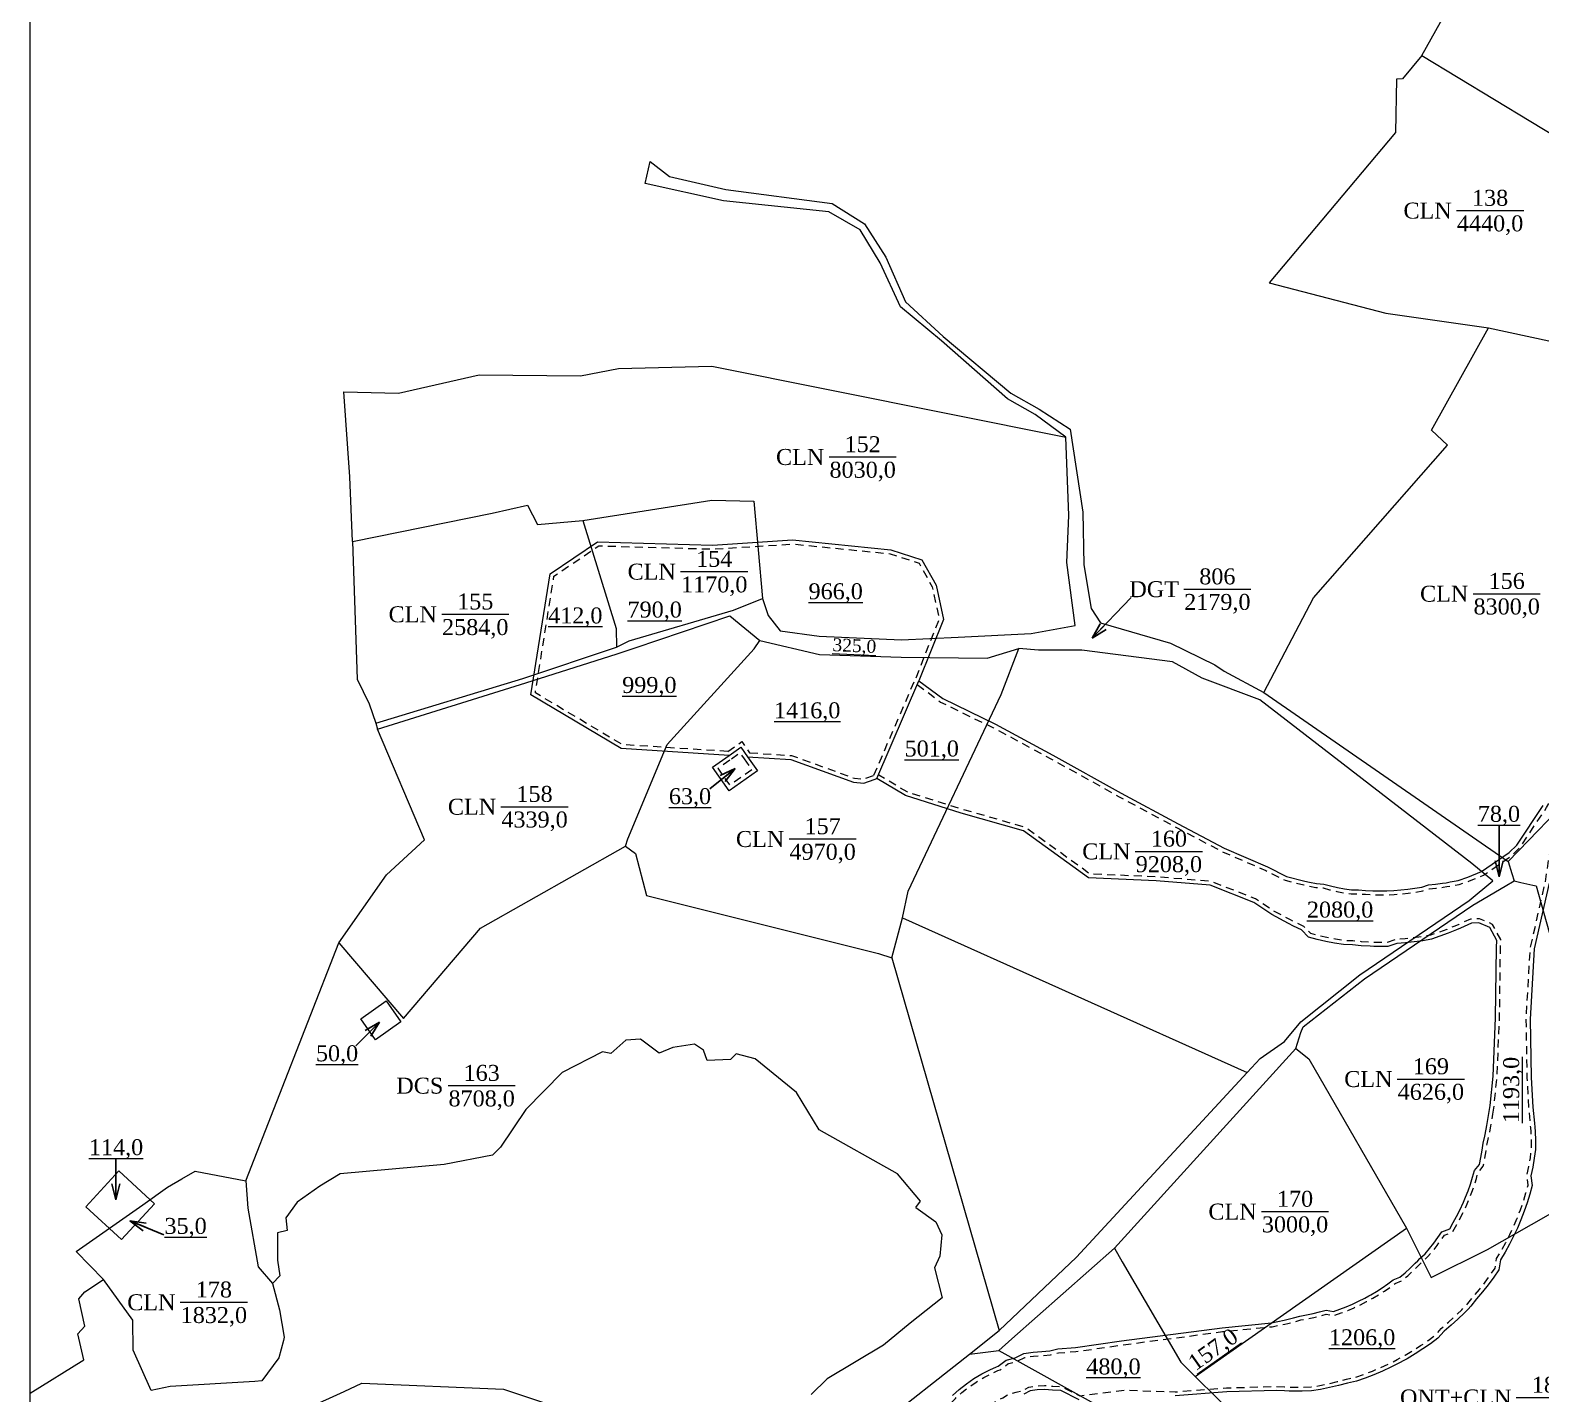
# Model space of a CAD drawing. Header units: metres. Extents: x 548056 to 548633, y 1841127 to 1841958.
# Drawn here: x 548055.8 to 548434, y 1841318.8 to 1841660.2 of the extents above; entities that cross this region are included whole.
import ezdxf
from ezdxf.enums import TextEntityAlignment as Align

# ---------------------------------------------------------------- set-up
doc = ezdxf.new("R2010")
doc.units = ezdxf.units.M
doc.header["$MEASUREMENT"] = 0
doc.linetypes.add('DGN Style 2', pattern=[3.355162, 2.013097, -1.342065])
for name, color, linetype, lineweight in [('Level 10', 7, 'Continuous', 0), ('Level 13', 7, 'Continuous', 0), ('Level 2', 7, 'Continuous', 0), ('Level 30', 7, 'Continuous', 0), ('Level 4', 7, 'Continuous', 0), ('Level 5', 7, 'Continuous', 0), ('Level 6', 7, 'Continuous', 0), ('Level 62', 7, 'Continuous', 0)]:
    doc.layers.add(name, color=color, linetype=linetype, lineweight=lineweight)
doc.styles.add('Style-STANDARD', font='STANDARD.shx')
doc.styles.add('Style-Times New Roman', font='times.ttf')
doc.dimstyles.get("Standard").update_dxf_attribs({"dimtxt": 0.18, "dimasz": 0.18, "dimexe": 0.18, "dimexo": 0.0625, "dimgap": 0.09, "dimtad": 0, "dimtih": 1, "dimtoh": 1, "dimdec": 4, "dimzin": 0, "dimdsep": 46, "dimtxsty": 'Standard', "dimcen": 0.09, "dimadec": 0, "dimazin": 0, "dimtfac": 1, "dimtdec": 4, "dimtofl": 0, "dimtmove": 0, "dimatfit": 3, "dimfxl": 1, "dimtolj": 1, "dimtzin": 0, "dimarcsym": 0})

# ---------------------------------------------------------------- blocks, each defined once
blk = doc.blocks.new('N_THUA_4')
at = {"layer": 'Level 13', "color": 1, "linetype": 'Continuous', "lineweight": 0}
blk.add_line((-2.041552, 0), (6.368448, 0), dxfattribs=at)
at = {"layer": 'Level 13', "color": 5, "linetype": 'Continuous', "lineweight": 0, "style": 'Style-Times New Roman'}
blk.add_text('138', height=2, dxfattribs=at).set_placement((2.163448, 1.6), align=Align.MIDDLE_CENTER)
at = {"layer": 'Level 2', "color": 3, "linetype": 'Continuous', "lineweight": 0, "style": 'Style-Times New Roman'}
blk.add_text('CLN', height=2, dxfattribs=at).set_placement((-2.641552, 0), align=Align.MIDDLE_RIGHT)
at = {"layer": 'Level 4', "color": 1, "linetype": 'Continuous', "lineweight": 0, "style": 'Style-Times New Roman'}
blk.add_text('4440,0', height=2, dxfattribs=at).set_placement((2.163448, -1.6), align=Align.MIDDLE_CENTER)
blk = doc.blocks.new('N_THUA_5')
at = {"layer": 'Level 13', "color": 1, "linetype": 'Continuous', "lineweight": 0}
blk.add_line((-2.042545, 0), (6.367455, 0), dxfattribs=at)
at = {"layer": 'Level 13', "color": 5, "linetype": 'Continuous', "lineweight": 0, "style": 'Style-Times New Roman'}
blk.add_text('156', height=2, dxfattribs=at).set_placement((2.162455, 1.6), align=Align.MIDDLE_CENTER)
at = {"layer": 'Level 2', "color": 3, "linetype": 'Continuous', "lineweight": 0, "style": 'Style-Times New Roman'}
blk.add_text('CLN', height=2, dxfattribs=at).set_placement((-2.642545, 0), align=Align.MIDDLE_RIGHT)
at = {"layer": 'Level 4', "color": 1, "linetype": 'Continuous', "lineweight": 0, "style": 'Style-Times New Roman'}
blk.add_text('8300,0', height=2, dxfattribs=at).set_placement((2.162455, -1.6), align=Align.MIDDLE_CENTER)
blk = doc.blocks.new('N_THUA_6')
at = {"layer": 'Level 13', "color": 1, "linetype": 'Continuous', "lineweight": 0}
blk.add_line((-1.803881, 0), (6.606119, 0), dxfattribs=at)
at = {"layer": 'Level 13', "color": 5, "linetype": 'Continuous', "lineweight": 0, "style": 'Style-Times New Roman'}
blk.add_text('806', height=2, dxfattribs=at).set_placement((2.401119, 1.6), align=Align.MIDDLE_CENTER)
at = {"layer": 'Level 2', "color": 3, "linetype": 'Continuous', "lineweight": 0, "style": 'Style-Times New Roman'}
blk.add_text('DGT', height=2, dxfattribs=at).set_placement((-2.403881, 0), align=Align.MIDDLE_RIGHT)
at = {"layer": 'Level 4', "color": 1, "linetype": 'Continuous', "lineweight": 0, "style": 'Style-Times New Roman'}
blk.add_text('2179,0', height=2, dxfattribs=at).set_placement((2.401119, -1.6), align=Align.MIDDLE_CENTER)
blk = doc.blocks.new('N_THUA_7')
at = {"layer": 'Level 13', "color": 1, "linetype": 'Continuous', "lineweight": 0}
blk.add_line((-2.047505, 0), (6.362495, 0), dxfattribs=at)
at = {"layer": 'Level 13', "color": 5, "linetype": 'Continuous', "lineweight": 0, "style": 'Style-Times New Roman'}
blk.add_text('152', height=2, dxfattribs=at).set_placement((2.157495, 1.6), align=Align.MIDDLE_CENTER)
at = {"layer": 'Level 2', "color": 3, "linetype": 'Continuous', "lineweight": 0, "style": 'Style-Times New Roman'}
blk.add_text('CLN', height=2, dxfattribs=at).set_placement((-2.647505, 0), align=Align.MIDDLE_RIGHT)
at = {"layer": 'Level 4', "color": 1, "linetype": 'Continuous', "lineweight": 0, "style": 'Style-Times New Roman'}
blk.add_text('8030,0', height=2, dxfattribs=at).set_placement((2.157495, -1.6), align=Align.MIDDLE_CENTER)
blk = doc.blocks.new('N_THUA_8')
at = {"layer": 'Level 13', "color": 1, "linetype": 'Continuous', "lineweight": 0}
blk.add_line((-2.044529, 0), (6.365471, 0), dxfattribs=at)
at = {"layer": 'Level 13', "color": 5, "linetype": 'Continuous', "lineweight": 0, "style": 'Style-Times New Roman'}
blk.add_text('154', height=2, dxfattribs=at).set_placement((2.160471, 1.6), align=Align.MIDDLE_CENTER)
at = {"layer": 'Level 2', "color": 3, "linetype": 'Continuous', "lineweight": 0, "style": 'Style-Times New Roman'}
blk.add_text('CLN', height=2, dxfattribs=at).set_placement((-2.644529, 0), align=Align.MIDDLE_RIGHT)
at = {"layer": 'Level 4', "color": 1, "linetype": 'Continuous', "lineweight": 0, "style": 'Style-Times New Roman'}
blk.add_text('1170,0', height=2, dxfattribs=at).set_placement((2.160471, -1.6), align=Align.MIDDLE_CENTER)
blk = doc.blocks.new('N_THUA_9')
at = {"layer": 'Level 13', "color": 1, "linetype": 'Continuous', "lineweight": 0}
blk.add_line((-2.038576, 0), (6.371424, 0), dxfattribs=at)
at = {"layer": 'Level 13', "color": 5, "linetype": 'Continuous', "lineweight": 0, "style": 'Style-Times New Roman'}
blk.add_text('155', height=2, dxfattribs=at).set_placement((2.166424, 1.6), align=Align.MIDDLE_CENTER)
at = {"layer": 'Level 2', "color": 3, "linetype": 'Continuous', "lineweight": 0, "style": 'Style-Times New Roman'}
blk.add_text('CLN', height=2, dxfattribs=at).set_placement((-2.638576, 0), align=Align.MIDDLE_RIGHT)
at = {"layer": 'Level 4', "color": 1, "linetype": 'Continuous', "lineweight": 0, "style": 'Style-Times New Roman'}
blk.add_text('2584,0', height=2, dxfattribs=at).set_placement((2.166424, -1.6), align=Align.MIDDLE_CENTER)
blk = doc.blocks.new('N_THUA_10')
at = {"layer": 'Level 13', "color": 1, "linetype": 'Continuous', "lineweight": 0}
blk.add_line((-2.041552, 0), (6.368448, 0), dxfattribs=at)
at = {"layer": 'Level 13', "color": 5, "linetype": 'Continuous', "lineweight": 0, "style": 'Style-Times New Roman'}
blk.add_text('158', height=2, dxfattribs=at).set_placement((2.163448, 1.6), align=Align.MIDDLE_CENTER)
at = {"layer": 'Level 2', "color": 3, "linetype": 'Continuous', "lineweight": 0, "style": 'Style-Times New Roman'}
blk.add_text('CLN', height=2, dxfattribs=at).set_placement((-2.641552, 0), align=Align.MIDDLE_RIGHT)
at = {"layer": 'Level 4', "color": 1, "linetype": 'Continuous', "lineweight": 0, "style": 'Style-Times New Roman'}
blk.add_text('4339,0', height=2, dxfattribs=at).set_placement((2.163448, -1.6), align=Align.MIDDLE_CENTER)
blk = doc.blocks.new('N_THUA_11')
at = {"layer": 'Level 13', "color": 1, "linetype": 'Continuous', "lineweight": 0}
blk.add_line((-2.042545, 0), (6.367455, 0), dxfattribs=at)
at = {"layer": 'Level 13', "color": 5, "linetype": 'Continuous', "lineweight": 0, "style": 'Style-Times New Roman'}
blk.add_text('157', height=2, dxfattribs=at).set_placement((2.162455, 1.6), align=Align.MIDDLE_CENTER)
at = {"layer": 'Level 2', "color": 3, "linetype": 'Continuous', "lineweight": 0, "style": 'Style-Times New Roman'}
blk.add_text('CLN', height=2, dxfattribs=at).set_placement((-2.642545, 0), align=Align.MIDDLE_RIGHT)
at = {"layer": 'Level 4', "color": 1, "linetype": 'Continuous', "lineweight": 0, "style": 'Style-Times New Roman'}
blk.add_text('4970,0', height=2, dxfattribs=at).set_placement((2.162455, -1.6), align=Align.MIDDLE_CENTER)
blk = doc.blocks.new('N_THUA_12')
at = {"layer": 'Level 13', "color": 1, "linetype": 'Continuous', "lineweight": 0}
blk.add_line((-2.044529, 0), (6.365471, 0), dxfattribs=at)
at = {"layer": 'Level 13', "color": 5, "linetype": 'Continuous', "lineweight": 0, "style": 'Style-Times New Roman'}
blk.add_text('160', height=2, dxfattribs=at).set_placement((2.160471, 1.6), align=Align.MIDDLE_CENTER)
at = {"layer": 'Level 2', "color": 3, "linetype": 'Continuous', "lineweight": 0, "style": 'Style-Times New Roman'}
blk.add_text('CLN', height=2, dxfattribs=at).set_placement((-2.644529, 0), align=Align.MIDDLE_RIGHT)
at = {"layer": 'Level 4', "color": 1, "linetype": 'Continuous', "lineweight": 0, "style": 'Style-Times New Roman'}
blk.add_text('9208,0', height=2, dxfattribs=at).set_placement((2.160471, -1.6), align=Align.MIDDLE_CENTER)
blk = doc.blocks.new('N_THUA_13')
at = {"layer": 'Level 13', "color": 1, "linetype": 'Continuous', "lineweight": 0}
blk.add_line((-1.847555, 0), (6.562445, 0), dxfattribs=at)
at = {"layer": 'Level 13', "color": 5, "linetype": 'Continuous', "lineweight": 0, "style": 'Style-Times New Roman'}
blk.add_text('163', height=2, dxfattribs=at).set_placement((2.357445, 1.6), align=Align.MIDDLE_CENTER)
at = {"layer": 'Level 2', "color": 3, "linetype": 'Continuous', "lineweight": 0, "style": 'Style-Times New Roman'}
blk.add_text('DCS', height=2, dxfattribs=at).set_placement((-2.447555, 0), align=Align.MIDDLE_RIGHT)
at = {"layer": 'Level 4', "color": 1, "linetype": 'Continuous', "lineweight": 0, "style": 'Style-Times New Roman'}
blk.add_text('8708,0', height=2, dxfattribs=at).set_placement((2.357445, -1.6), align=Align.MIDDLE_CENTER)
blk = doc.blocks.new('N_THUA_14')
at = {"layer": 'Level 13', "color": 1, "linetype": 'Continuous', "lineweight": 0}
blk.add_line((-2.041552, 0), (6.368448, 0), dxfattribs=at)
at = {"layer": 'Level 13', "color": 5, "linetype": 'Continuous', "lineweight": 0, "style": 'Style-Times New Roman'}
blk.add_text('178', height=2, dxfattribs=at).set_placement((2.163448, 1.6), align=Align.MIDDLE_CENTER)
at = {"layer": 'Level 2', "color": 3, "linetype": 'Continuous', "lineweight": 0, "style": 'Style-Times New Roman'}
blk.add_text('CLN', height=2, dxfattribs=at).set_placement((-2.641552, 0), align=Align.MIDDLE_RIGHT)
at = {"layer": 'Level 4', "color": 1, "linetype": 'Continuous', "lineweight": 0, "style": 'Style-Times New Roman'}
blk.add_text('1832,0', height=2, dxfattribs=at).set_placement((2.163448, -1.6), align=Align.MIDDLE_CENTER)
blk = doc.blocks.new('N_THUA_15')
at = {"layer": 'Level 13', "color": 1, "linetype": 'Continuous', "lineweight": 0}
blk.add_line((-2.044529, 0), (6.365471, 0), dxfattribs=at)
at = {"layer": 'Level 13', "color": 5, "linetype": 'Continuous', "lineweight": 0, "style": 'Style-Times New Roman'}
blk.add_text('170', height=2, dxfattribs=at).set_placement((2.160471, 1.6), align=Align.MIDDLE_CENTER)
at = {"layer": 'Level 2', "color": 3, "linetype": 'Continuous', "lineweight": 0, "style": 'Style-Times New Roman'}
blk.add_text('CLN', height=2, dxfattribs=at).set_placement((-2.644529, 0), align=Align.MIDDLE_RIGHT)
at = {"layer": 'Level 4', "color": 1, "linetype": 'Continuous', "lineweight": 0, "style": 'Style-Times New Roman'}
blk.add_text('3000,0', height=2, dxfattribs=at).set_placement((2.160471, -1.6), align=Align.MIDDLE_CENTER)
blk = doc.blocks.new('N_THUA_16')
at = {"layer": 'Level 13', "color": 1, "linetype": 'Continuous', "lineweight": 0}
blk.add_line((1.698706, 0), (10.108706, 0), dxfattribs=at)
at = {"layer": 'Level 13', "color": 5, "linetype": 'Continuous', "lineweight": 0, "style": 'Style-Times New Roman'}
blk.add_text('182', height=2, dxfattribs=at).set_placement((5.903706, 1.6), align=Align.MIDDLE_CENTER)
at = {"layer": 'Level 2', "color": 3, "linetype": 'Continuous', "lineweight": 0, "style": 'Style-Times New Roman'}
blk.add_text('ONT+CLN', height=2, dxfattribs=at).set_placement((1.098706, 0), align=Align.MIDDLE_RIGHT)
at = {"layer": 'Level 4', "color": 1, "linetype": 'Continuous', "lineweight": 0, "style": 'Style-Times New Roman'}
blk.add_text('6962,0', height=2, dxfattribs=at).set_placement((5.903706, -1.6), align=Align.MIDDLE_CENTER)
blk = doc.blocks.new('TerminatorOpen_0.5')
at = {"color": 0, "linetype": 'ByBlock', "lineweight": -2}
for q in [(-1, 0.25), (-1, 0), (-1, -0.25)]:
    blk.add_line((0, 0), q, dxfattribs=at)
blk = doc.blocks.new('N_THUA_27')
at = {"layer": 'Level 13', "color": 1, "linetype": 'Continuous', "lineweight": 0}
blk.add_line((-2.041552, 0), (6.368448, 0), dxfattribs=at)
at = {"layer": 'Level 13', "color": 5, "linetype": 'Continuous', "lineweight": 0, "style": 'Style-Times New Roman'}
blk.add_text('169', height=2, dxfattribs=at).set_placement((2.163448, 1.6), align=Align.MIDDLE_CENTER)
at = {"layer": 'Level 2', "color": 3, "linetype": 'Continuous', "lineweight": 0, "style": 'Style-Times New Roman'}
blk.add_text('CLN', height=2, dxfattribs=at).set_placement((-2.641552, 0), align=Align.MIDDLE_RIGHT)
at = {"layer": 'Level 4', "color": 1, "linetype": 'Continuous', "lineweight": 0, "style": 'Style-Times New Roman'}
blk.add_text('4626,0', height=2, dxfattribs=at).set_placement((2.163448, -1.6), align=Align.MIDDLE_CENTER)

msp = doc.modelspace()

# ---------------------------------------------------------------- linework, layer by layer
at = {"layer": 'Level 10', "color": 7, "lineweight": 0}
for p, q in [((548136.43, 1841532.17), (548137.64, 1841497.71)), ((548142.29, 1841486.67), (548142.74, 1841485.24)), ((548271.46, 1841427.91), (548274.18, 1841437.98)), ((548274.18, 1841437.98), (548360.47, 1841399.23)), ((548109.79, 1841372.1), (548133.06, 1841431.68)), ((548271.46, 1841427.91), (548298.39, 1841334.6)), ((548347.47, 1841323.13), (548400.36, 1841360.22)), ((548290.93, 1841328.72), (548298.31, 1841329.59))]:
    msp.add_line(p, q, dxfattribs=at)
at = {"layer": 'Level 10', "color": 30, "lineweight": 0}
for p, q in [((548364.61, 1841494.42), (548425.77, 1841452.05)), ((548327.22, 1841355.25), (548372.66, 1841405.25)), ((548290.93, 1841328.72), (548298.39, 1841334.6)), ((548265.25, 1841308.5), (548290.93, 1841328.72))]:
    msp.add_line(p, q, dxfattribs=at)
at = {"layer": 'Level 10', "color": 7, "lineweight": 0, "flags": 128}
for points in [[(548404.21, 1841653.89), (548425.56, 1841692.12), (548436.22, 1841719.47), (548441.58, 1841726.36)], [(548404.21, 1841653.89), (548399.36, 1841648.04), (548397.85, 1841647.95), (548397.59, 1841634.66), (548365.96, 1841596.99), (548395.15, 1841589.36), (548420.91, 1841585.74)], [(548404.21, 1841653.89), (548458.78, 1841620.87), (548470.02, 1841616.7923), (548470.55, 1841616.6)], [(548364.61, 1841494.42), (548377.06, 1841518.1), (548410.59, 1841556.35), (548406.58, 1841560.08), (548420.91, 1841585.74)], [(548420.91, 1841585.74), (548456.52, 1841578), (548463.69, 1841577.06)], [(548136.43, 1841532.17), (548135.77, 1841548.38), (548134.32, 1841569.69), (548147.96, 1841569.34), (548168.22, 1841573.96), (548193.54, 1841573.68), (548203.1, 1841575.56), (548226.44, 1841576.08), (548315.02, 1841558.29)], [(548136.43, 1841532.17), (548171.41, 1841539.26), (548180.27, 1841541.27), (548182.79, 1841536.47), (548194.13, 1841537.44)], [(548194.13, 1841537.44), (548226.47, 1841542.53), (548236.98, 1841542.28), (548239.13, 1841517.91)], [(548194.13, 1841537.44), (548202.5, 1841510.45), (548202.58, 1841505.73)], [(548204.83, 1841455.92), (548205.37, 1841457.71), (548215.27, 1841481.32), (548237.03, 1841505.31), (548238.44, 1841507.42)], [(548274.18, 1841437.98), (548275.56, 1841444.61), (548298.9, 1841493.86), (548303.32, 1841505.38)], [(548137.64, 1841497.71), (548140.61, 1841491.56), (548142.29, 1841486.67)], [(548133.06, 1841431.68), (548144.97, 1841448.73), (548154.52, 1841457.47), (548142.74, 1841485.24)], [(548133.06, 1841431.68), (548149.21, 1841412.77), (548168.54, 1841435.34), (548204.83, 1841455.92)], [(548204.83, 1841455.92), (548207.3, 1841454.03), (548210.04, 1841443.52), (548268.17, 1841429.05), (548271.46, 1841427.91)], [(548277.47, 1841365.38), (548278.67, 1841367.01), (548272.94, 1841373.82), (548253.27, 1841384.9), (548247.66, 1841394.18), (548237.29, 1841402.65), (548232.49, 1841403.88), (548231.07, 1841402.46), (548225.3, 1841402.21), (548224.35, 1841404.81), (548222.06, 1841406.32), (548216.68, 1841405.52), (548213.23, 1841404.08), (548208.54, 1841407.59), (548204.89, 1841407.3), (548201.11, 1841403.96), (548199.08, 1841404.38), (548188.95, 1841399.23), (548179.84, 1841389.98), (548173.51, 1841380.55), (548171.54, 1841378.54), (548159.39, 1841376.18), (548133.38, 1841373.85), (548128.29, 1841370.76), (548122.62, 1841366.79), (548119.81, 1841362.82), (548120.12, 1841359.63), (548117.72, 1841359.04), (548117.68, 1841352.22), (548118.28, 1841348.27), (548116.42, 1841346.35)], [(548372.66, 1841405.25), (548375.92, 1841402.62), (548400.36, 1841360.22)], [(548067.31, 1841354.36), (548083.9427, 1841366.1221), (548090.19, 1841370.54), (548093.7109, 1841372.5703), (548097.04, 1841374.49), (548109.79, 1841372.1)], [(548109.79, 1841372.1), (548110.23, 1841365.28), (548112.85, 1841350.54), (548116.42, 1841346.35)], [(548400.36, 1841360.22), (548406.54, 1841347.86), (548420.63, 1841354.88), (548446.92, 1841369.81), (548453.84, 1841372.25)], [(548277.47, 1841365.38), (548282.53, 1841361.83), (548283.98, 1841358.58), (548283.47, 1841353.25), (548282.18, 1841350.3), (548284.13, 1841342.8), (548276.12, 1841336.49), (548269.44, 1841330.98), (548255.34, 1841322.52), (548251.34, 1841318.57)], [(548327.22, 1841355.25), (548329.2, 1841351.78), (548343.88, 1841326.7), (548347.47, 1841323.13)], [(548074.1, 1841347.42), (548067.31, 1841354.36)], [(548055.779143, 1841318.957085), (548069.23, 1841327.26), (548067.69, 1841333.82), (548069.47, 1841335.71), (548067.95, 1841342.57), (548069.46, 1841344.33), (548074.1, 1841347.42)], [(548116.42, 1841346.35), (548118.15, 1841339.76), (548119.4, 1841332.94), (548119.1871, 1841332.1361), (548118.02, 1841327.73), (548113.73, 1841321.97), (548112.0265, 1841321.8681), (548090.83, 1841320.6), (548086.07, 1841319.56), (548081.58, 1841329.72), (548081.44, 1841337.2), (548074.1, 1841347.42)], [(548347.47, 1841323.13), (548358.62, 1841312.08), (548376.33, 1841286.81), (548380.95, 1841277.52)]]:
    msp.add_lwpolyline(points, dxfattribs=at)
at = {"layer": 'Level 10', "color": 30, "lineweight": 0, "flags": 128}
for points in [[(548315.02, 1841558.29), (548307.41, 1841563.97), (548300.44, 1841567.91), (548283.93, 1841582.43), (548273.66, 1841590.98), (548268.58, 1841602.01), (548263.56, 1841610.26), (548255.71, 1841614.77), (548229.36, 1841617.53), (548209.77, 1841621.86), (548210.98, 1841627.35), (548215.85, 1841623.63), (548229.92, 1841620.32), (548256.56, 1841616.86), (548264.66, 1841611.72), (548270.03, 1841603.38), (548274.89, 1841592.21), (548284.38, 1841583.55), (548301.27, 1841569.33), (548308.35, 1841565.34), (548316.15, 1841560.31), (548319.33, 1841539.53), (548319.56, 1841526.33), (548321.43, 1841515.38), (548323.76, 1841511.85), (548341.23, 1841506.75), (548352.38, 1841501.31), (548354.66, 1841499.74), (548364.61, 1841494.42)], [(548425.77, 1841452.05), (548430.8931, 1841457.3346), (548437.9622, 1841464.6264), (548443.86, 1841470.71), (548445.5209, 1841472.8849), (548452.39, 1841481.88), (548458.6708, 1841498.8053), (548461.17, 1841505.54), (548464.9396, 1841528.7557), (548466.53, 1841538.55), (548468.21, 1841552.74), (548466.4483, 1841562.2186), (548463.69, 1841577.06)], [(548239.13, 1841517.91), (548240.57, 1841513.69), (548243.55, 1841509.86), (548253.31, 1841508.45), (548273.91, 1841507.55), (548288.09, 1841508.23), (548306.38, 1841509.18), (548317.39, 1841511.13), (548315.29, 1841526.93), (548315.77, 1841538.69), (548315.02, 1841558.29)], [(548202.58, 1841505.73), (548205.74, 1841507.29), (548231.85, 1841515.04), (548239.13, 1841517.91)], [(548142.74, 1841485.24), (548179.83, 1841496.77), (548202.71, 1841504.03), (548207.23, 1841505.54), (548230.94, 1841513.6), (548238.44, 1841507.42)], [(548238.44, 1841507.42), (548253.36, 1841503.94), (548273.86, 1841503.21), (548295.33, 1841503.01), (548303.32, 1841505.38)], [(548142.29, 1841486.67), (548179.14, 1841497.85), (548202.58, 1841505.73)], [(548360.47, 1841399.23), (548363.71, 1841402.75), (548369.77, 1841406.99), (548373.92, 1841411.89), (548388.67, 1841423.66), (548416.03, 1841442.33), (548421.92, 1841447.18), (548416.67, 1841451.53), (548363.63, 1841492.51), (548349.17, 1841498.01), (548341.73, 1841502.05), (548319.05, 1841504.99), (548308.2, 1841505), (548303.32, 1841505.38)], [(548425.77, 1841452.05), (548426.7087, 1841449.0875), (548427.31, 1841447.19)], [(548372.66, 1841405.25), (548373.85, 1841409.22), (548374.46, 1841410.67), (548389.83, 1841422.67), (548416.93, 1841441.11), (548425.0846, 1841445.8865), (548427.31, 1841447.19)], [(548427.31, 1841447.19), (548428.9312, 1841446.8258), (548431.9559, 1841446.1464), (548432.83, 1841445.95), (548436.0962, 1841434.3478), (548440.3099, 1841419.3801), (548443.37, 1841408.51), (548444.0317, 1841405.3784), (548445.65, 1841397.72), (548451.69, 1841379.9), (548453.84, 1841372.25)], [(548298.39, 1841334.6), (548317.74, 1841352.95), (548360.47, 1841399.23)], [(548298.31, 1841329.59), (548301.54, 1841332.55), (548327.22, 1841355.25)], [(548298.31, 1841329.59), (548323.67, 1841315.5), (548337.6, 1841303.87), (548352.14, 1841288.71), (548370.14, 1841269.74)]]:
    msp.add_lwpolyline(points, dxfattribs=at)
at = {"layer": 'Level 10', "color": 3, "lineweight": 0, "flags": 128}
msp.add_lwpolyline([(548125.33, 1841315.26), (548134.3604, 1841319.3574), (548138.84, 1841321.39), (548174.23, 1841319.96), (548202.3, 1841310.54), (548213.77, 1841306.17), (548221, 1841299.49), (548237.51, 1841291.12), (548246.83, 1841289.83), (548257.45, 1841288.67)], dxfattribs=at)
at = {"layer": 'Level 30', "color": 5, "linetype": 'Continuous', "lineweight": 0}
msp.add_line((548267.7404, 1841472.8555), (548278.2734, 1841497.2968), dxfattribs=at)
at = {"layer": 'Level 30', "color": 5, "linetype": 'Continuous', "lineweight": 0, "flags": 128}
for points in [[(548230.7551, 1841478.6041), (548203.7276, 1841480.3254), (548181.1493, 1841493.7768), (548185.9724, 1841524.0993), (548197.8323, 1841532.127), (548226.5681, 1841531.3113), (548246.6636, 1841532.573), (548271.2482, 1841530.1036), (548278.9797, 1841527.6258), (548282.5544, 1841521.2258), (548284.395, 1841512.6852), (548278.2734, 1841497.2968)], [(548278.2734, 1841497.2968), (548284.2303, 1841492.8396), (548297.407, 1841486.413), (548311.7672, 1841478.6872), (548328.9061, 1841469.1627), (548343.2035, 1841461.4815), (548354.7291, 1841455.3986), (548365.5431, 1841450.713), (548370.295, 1841448.3131), (548374.9126, 1841447.1688), (548376.0465, 1841446.9171), (548377.8226, 1841446.5743), (548379.6385, 1841446.4238), (548381.3522, 1841445.9632), (548383.0802, 1841445.5599), (548384.8207, 1841445.2144), (548386.5718, 1841444.9271), (548388.3665, 1841445.008), (548390.1224, 1841444.839), (548391.883, 1841444.7287), (548393.6464, 1841444.677), (548395.4104, 1841444.6842), (548397.1699, 1841444.8123), (548398.9275, 1841444.9368), (548400.68, 1841445.1199), (548402.4254, 1841445.3612), (548404.1618, 1841445.6605), (548405.8434, 1841446.2128), (548407.6124, 1841446.3837), (548409.3827, 1841446.6156), (548410.2677, 1841446.7545), (548411.2592, 1841446.9346), (548413.2423, 1841447.2949), (548415.7379, 1841448.1218), (548419.1338, 1841449.5489), (548426.0851, 1841454.3056), (548427.9706, 1841456.1912), (548434.5526, 1841466.0807)], [(548230.7551, 1841478.6041), (548233.6784, 1841480.6792), (548235.3596, 1841478.3109)], [(548235.3596, 1841478.3109), (548237.8461, 1841474.8081), (548230.7517, 1841469.7722), (548226.5841, 1841475.6433), (548230.7551, 1841478.6041)], [(548235.3596, 1841478.3109), (548246.1948, 1841477.6209), (548261.8963, 1841471.9264), (548264.4871, 1841471.6595), (548267.0949, 1841472.6182), (548267.7404, 1841472.8555)], [(548286.7007, 1841318.2971), (548288.3913, 1841319.8344), (548290.1807, 1841321.2556), (548292.0607, 1841322.5544), (548294.0231, 1841323.7251), (548296.0591, 1841324.7624), (548297.6775, 1841325.4791), (548298.1566, 1841325.6698), (548300.0858, 1841327.1501), (548300.4866, 1841327.2734), (548302.3365, 1841327.776), (548304.5212, 1841328.8444), (548306.875, 1841329.171), (548309.0561, 1841329.3465), (548311.051, 1841329.4889), (548313.0185, 1841330.0158), (548317.4765, 1841330.3339), (548328.9806, 1841331.9863), (548354.1884, 1841335.3203), (548366.5563, 1841336.5545), (548369.6824, 1841337.1738), (548370.3814, 1841337.3336), (548372.0347, 1841337.7539), (548373.6648, 1841338.2278), (548375.3124, 1841338.5287), (548376.9527, 1841338.8644), (548378.5809, 1841339.2546), (548380.1952, 1841339.6988), (548382.0574, 1841339.397), (548383.665, 1841339.9571), (548385.2531, 1841340.5703), (548386.8199, 1841341.2361), (548388.3635, 1841341.9538), (548389.8824, 1841342.7226), (548390.8833, 1841343.2646), (548391.3749, 1841343.5415), (548392.8392, 1841344.4097), (548394.2738, 1841345.3262), (548395.677, 1841346.2901), (548397.0474, 1841347.3001), (548398.6923, 1841347.9772), (548400.0047, 1841349.0869), (548401.2794, 1841350.2396), (548402.515, 1841351.4342), (548403.1661, 1841352.0969), (548403.7101, 1841352.6693), (548405.0089, 1841353.8161), (548406.1233, 1841355.133), (548407.1931, 1841356.4863), (548408.2172, 1841357.8745), (548409.1945, 1841359.2961), (548411.1532, 1841360.115), (548412.0542, 1841361.6332), (548412.9041, 1841363.1805), (548413.702, 1841364.7553), (548414.6117, 1841366.7297), (548415.1381, 1841367.9803), (548415.7748, 1841369.6269), (548416.3562, 1841371.2938), (548416.8817, 1841372.9792), (548417.3508, 1841374.6811), (548418.6153, 1841376.2081), (548418.9758, 1841377.966), (548419.2775, 1841379.7349), (548419.5201, 1841381.513), (548419.9524, 1841383.2767), (548420.3262, 1841385.0622), (548420.4909, 1841385.9625), (548420.6515, 1841386.9574), (548420.9725, 1841388.9472), (548421.2936, 1841390.937), (548422.0123, 1841398.2973), (548422.6469, 1841412.8977), (548422.8631, 1841430.4956), (548422.9216, 1841432.3022), (548421.1679, 1841435.5474), (548418.4716, 1841436.7292), (548416.5808, 1841436.6555), (548414.7474, 1841435.8181), (548413.8307, 1841435.3995), (548412.8268, 1841434.963), (548410.7919, 1841434.1388), (548406.6365, 1841432.6094), (548404.4637, 1841432.2349), (548402.2797, 1841431.9329), (548400.0869, 1841431.7039), (548397.8876, 1841431.5481), (548395.6988, 1841430.772), (548393.4709, 1841430.763), (548392.2016, 1841430.791), (548391.2439, 1841430.8282), (548389.0204, 1841430.9676), (548386.8027, 1841431.181), (548384.5632, 1841431.2623), (548382.3578, 1841431.6241), (548380.1657, 1841432.0592), (548377.9894, 1841432.5671), (548375.8312, 1841433.1473), (548374.0642, 1841434.9462), (548372.0723, 1841435.8911), (548370.819, 1841436.5286), (548366.6252, 1841438.7743), (548362.1162, 1841441.8054), (548351.1504, 1841446.0965), (548337.7115, 1841447.2065), (548320.7441, 1841447.9478), (548304.4624, 1841459.7003), (548288.8528, 1841464.1784), (548274.8854, 1841468.5496), (548267.7404, 1841472.8555)], [(548436.0888, 1841446.6603), (548432.3227, 1841430.1587), (548431.3181, 1841412.5888), (548431.5675, 1841397.9569), (548432.0003, 1841390.5556), (548432.3576, 1841386.5404), (548432.4469, 1841385.5366), (548432.5231, 1841384.424), (548432.6194, 1841382.1896), (548432.6403, 1841379.945), (548432.3382, 1841377.7306), (548431.9624, 1841375.5275), (548431.5134, 1841373.3381), (548431.8199, 1841370.9515), (548431.2185, 1841368.7694), (548430.5447, 1841366.6086), (548429.7992, 1841364.4714), (548428.983, 1841362.3603), (548428.0968, 1841360.2775), (548427.1417, 1841358.2255), (548426.1188, 1841356.2064), (548425.0291, 1841354.2225), (548423.874, 1841352.276), (548423.4774, 1841349.8234), (548422.1765, 1841347.9311), (548420.8133, 1841346.0832), (548419.3892, 1841344.2818), (548417.9058, 1841342.5288), (548416.4747, 1841340.7235), (548415.7463, 1841339.9571), (548414.8744, 1841339.0696), (548413.2198, 1841337.47), (548411.5129, 1841335.9264), (548409.7555, 1841334.4406), (548408.2117, 1841332.6706), (548406.3476, 1841331.2966), (548404.4387, 1841329.9855), (548402.4872, 1841328.7387), (548400.4953, 1841327.5577), (548399.8265, 1841327.181), (548398.4651, 1841326.4436), (548396.3989, 1841325.3979), (548394.299, 1841324.4216), (548392.1677, 1841323.5159), (548390.0074, 1841322.6817), (548387.8205, 1841321.9199), (548385.5433, 1841321.457), (548383.3181, 1841320.8447), (548381.0737, 1841320.3069), (548378.8126, 1841319.8442), (548376.5343, 1841319.4771), (548374.2186, 1841319.4144), (548371.9103, 1841319.4298), (548370.9464, 1841319.4592), (548369.7766, 1841319.5215), (548367.7639, 1841319.6285), (548355.3355, 1841319.2427), (548342.4709, 1841318.2481)], [(548148.5845, 1841411.9374), (548142.2248, 1841407.4214), (548138.5193, 1841412.6396), (548144.879, 1841417.1556), (548148.5845, 1841411.9374)], [(548086.9359, 1841366.3384), (548077.9595, 1841374.6007), (548069.6972, 1841365.6244), (548078.6735, 1841357.3621), (548086.9359, 1841366.3384)], [(548318.4096, 1841317.2562), (548313.7651, 1841319.5521), (548311.7526, 1841319.6567), (548309.7326, 1841319.8646), (548307.8671, 1841319.7169), (548306.141, 1841319.4774), (548304.5505, 1841318.6456)]]:
    msp.add_lwpolyline(points, dxfattribs=at)
at = {"layer": 'Level 6', "color": 2, "linetype": 'DGN Style 2', "lineweight": 0}
msp.add_line((548266.992088, 1841473.645835), (548277.355048, 1841497.692565), dxfattribs=at)
at = {"layer": 'Level 6', "color": 2, "linetype": 'DGN Style 2', "lineweight": 0, "flags": 128}
for points in [[(548277.866404, 1841496.352386), (548283.706928, 1841491.982263), (548296.950744, 1841485.522929), (548311.287407, 1841477.809792), (548328.426564, 1841468.285149), (548342.733482, 1841460.598836), (548354.296298, 1841454.496294), (548365.118542, 1841449.807122), (548369.944925, 1841447.369605), (548374.683946, 1841446.195215), (548375.843355, 1841445.937853), (548377.68615, 1841445.58218), (548379.466029, 1841445.434666), (548381.108709, 1841444.993154), (548382.869146, 1841444.582283), (548384.642345, 1841444.230293), (548386.512729, 1841443.923422), (548388.340987, 1841444.005834), (548390.043213, 1841443.842), (548391.837071, 1841443.729617), (548393.633784, 1841443.67694), (548395.448792, 1841443.684348), (548397.241535, 1841443.814869), (548399.01481, 1841443.940479), (548400.800463, 1841444.127043), (548402.578847, 1841444.372903), (548404.404051, 1841444.68751), (548406.050013, 1841445.228105), (548407.725455, 1841445.389966), (548409.525191, 1841445.625722), (548410.434623, 1841445.768457), (548413.490153, 1841446.32356), (548416.089407, 1841447.184805), (548419.614778, 1841448.666314), (548426.726518, 1841453.532801), (548428.748007, 1841455.554397), (548435.405957, 1841465.558012), (548438.626019, 1841471.289139), (548440.554526, 1841474.741404), (548441.448329, 1841476.411626), (548442.378863, 1841478.002185), (548443.471949, 1841479.58073), (548444.420025, 1841481.294928), (548445.01025, 1841482.39457), (548446.198548, 1841484.692859), (548447.053864, 1841486.423174), (548447.838665, 1841488.173024), (548448.631553, 1841489.909686), (548449.998378, 1841493.082776), (548450.856454, 1841495.208394), (548451.53328, 1841496.970126), (548452.303658, 1841498.730444), (548452.946413, 1841500.570836), (548453.551164, 1841502.391845), (548454.127786, 1841504.222012), (548454.676281, 1841506.060847), (548455.183728, 1841507.863026), (548455.842617, 1841509.655705), (548456.912004, 1841513.362092), (548457.99327, 1841517.202807), (548459.73381, 1841523.526076), (548460.061148, 1841525.558652), (548460.371374, 1841527.5114), (548460.643049, 1841529.401345), (548460.9428, 1841531.202243), (548461.530484, 1841533.04461), (548461.838012, 1841535.018367), (548462.104322, 1841536.928314), (548462.33674, 1841538.8151), (548462.644316, 1841540.707379), (548462.875936, 1841542.622175), (548463.13175, 1841544.517611), (548463.196714, 1841545.000878), (548463.382918, 1841546.549158), (548463.423254, 1841548.593008), (548463.630119, 1841554.491298), (548463.89574, 1841566.700413), (548464.40462, 1841573.126721), (548464.444692, 1841575.15718), (548464.48737, 1841577.178538), (548464.552374, 1841579.260047), (548464.542739, 1841581.302491), (548464.955305, 1841585.363781), (548464.959116, 1841585.397478), (548465.460751, 1841589.415994), (548465.877217, 1841591.42875), (548466.695793, 1841596.468932), (548466.890796, 1841597.551974), (548467.272884, 1841599.57212), (548468.097566, 1841603.556398), (548468.756081, 1841605.510125), (548469.740145, 1841609.560236), (548470.224226, 1841611.416126), (548470.258106, 1841611.54313), (548470.800873, 1841613.527899), (548471.334834, 1841615.396152), (548472.36755, 1841617.230058), (548473.008977, 1841619.294348), (548473.639366, 1841621.244686), (548474.292123, 1841623.187743), (548474.932486, 1841625.024281), (548476.034565, 1841626.799902), (548477.529081, 1841630.721629), (548479.073232, 1841634.511302), (548479.874416, 1841636.384793), (548481.555376, 1841640.107481), (548482.450276, 1841641.917311), (548485.354096, 1841647.250679), (548491.743597, 1841660.067384), (548496.892353, 1841671.592521), (548504.227208, 1841685.737685), (548510.416943, 1841698.046605), (548511.509215, 1841700.496068), (548515.646884, 1841713.071777), (548520.385221, 1841722.842413), (548525.508406, 1841733.97892), (548527.015174, 1841742.295899), (548530.715085, 1841752.664488), (548534.649101, 1841762.448346), (548539.196455, 1841773.482398), (548543.623054, 1841783.910154), (548549.062042, 1841795.280249), (548554.419851, 1841807.754938), (548557.986422, 1841816.677634), (548559.058323, 1841819.670966), (548560.034795, 1841822.302284), (548561.386027, 1841823.960762), (548562.30034, 1841825.977863), (548563.182152, 1841827.856066), (548565.100634, 1841831.738687), (548565.421034, 1841833.912532), (548567.342327, 1841837.438199), (548568.103813, 1841838.776961), (548569.435813, 1841841.047388), (548570.557696, 1841842.895346), (548571.397825, 1841844.831276), (548573.650306, 1841848.27731), (548574.480837, 1841849.499157), (548574.824112, 1841849.99693), (548577.256893, 1841853.412384), (548578.719848, 1841855.381594), (548578.587558, 1841858.128807), (548580.996706, 1841861.155504), (548583.723188, 1841864.399539), (548584.058099, 1841864.786057), (548585.112365, 1841865.986686), (548586.5276, 1841867.560882), (548587.640982, 1841868.766601), (548590.943068, 1841868.527969), (548594.203337, 1841871.830662), (548595.692593, 1841873.280136), (548597.203512, 1841874.711962), (548598.566482, 1841875.969503), (548600.770491, 1841876.617268), (548604.078984, 1841879.471802), (548605.536622, 1841880.680757), (548605.666552, 1841880.787063), (548607.194478, 1841882.018927), (548609.09962, 1841882.936671), (548610.822515, 1841884.251475), (548614.155966, 1841886.691455), (548615.718288, 1841887.787655), (548617.774968, 1841888.424921), (548619.612232, 1841889.642264), (548621.192967, 1841890.660898), (548623.057265, 1841891.827336), (548624.872605, 1841892.794795), (548626.027927, 1841893.478352), (548626.659445, 1841893.846311), (548630.06231, 1841895.758019), (548632.284644, 1841895.933497), (548633.2793, 1841896.444819)], [(548266.694561, 1841263.542955), (548286.017629, 1841303.922841), (548286.858985, 1841305.669228), (548287.703792, 1841307.21723), (548288.654163, 1841308.7122), (548289.701897, 1841310.140559), (548290.842561, 1841311.496014), (548292.071013, 1841312.772369), (548293.381734, 1841313.964113), (548294.768866, 1841315.065901), (548296.226422, 1841316.072796), (548297.747692, 1841316.980466), (548299.248476, 1841317.745085), (548300.413278, 1841318.506169), (548300.925732, 1841318.710013), (548302.631101, 1841319.150069), (548302.918393, 1841319.238391), (548304.183394, 1841319.582109), (548305.831501, 1841320.444037), (548307.758825, 1841320.711457), (548309.744423, 1841320.868666), (548311.829792, 1841320.654038), (548314.023172, 1841320.540036), (548318.583954, 1841318.28552), (548329.885184, 1841319.688462), (548342.449752, 1841319.249449), (548355.281416, 1841320.241503), (548367.77495, 1841320.629325), (548369.829734, 1841320.520087), (548370.98824, 1841320.458389), (548371.928882, 1841320.429698), (548374.2084, 1841320.41449), (548376.440818, 1841320.474935), (548378.632742, 1841320.828118), (548380.856888, 1841321.283256), (548383.068867, 1841321.813287), (548385.310778, 1841322.430185), (548387.555219, 1841322.886426), (548389.662712, 1841323.620565), (548391.791931, 1841324.442763), (548393.892541, 1841325.335421), (548395.962203, 1841326.297663), (548398.001094, 1841327.329542), (548399.342954, 1841328.056358), (548399.994861, 1841328.423543), (548401.962859, 1841329.590372), (548403.886273, 1841330.819227), (548405.767698, 1841332.111457), (548407.530134, 1841333.410522), (548409.051834, 1841335.155184), (548410.854533, 1841336.679282), (548412.536714, 1841338.200528), (548414.170081, 1841339.7796), (548415.027152, 1841340.652007), (548415.718935, 1841341.379879), (548417.132097, 1841343.162551), (548418.615066, 1841344.915041), (548420.018481, 1841346.690275), (548421.361885, 1841348.511341), (548422.526084, 1841350.204794), (548422.917131, 1841352.623057), (548424.160628, 1841354.718517), (548425.234284, 1841356.673207), (548426.24212, 1841358.662573), (548427.183158, 1841360.684361), (548428.056299, 1841362.736469), (548428.860479, 1841364.81648), (548429.595002, 1841366.922212), (548430.258874, 1841369.051174), (548430.802447, 1841371.023454), (548430.500335, 1841373.375879), (548430.97944, 1841375.712075), (548431.349633, 1841377.882303), (548431.639668, 1841380.008263), (548431.619601, 1841382.163408), (548431.524572, 1841384.368298), (548431.449933, 1841385.458112), (548431.002891, 1841390.482079), (548430.567998, 1841397.919174), (548430.317613, 1841412.608848), (548431.329116, 1841430.299477), (548435.10564, 1841446.84675), (548436.123871, 1841453.563429), (548441.164781, 1841461.947089), (548444.70213, 1841467.423159), (548445.988459, 1841468.909338), (548446.280934, 1841469.494558), (548447.032872, 1841470.656165), (548448.195544, 1841472.330278), (548449.321744, 1841474.199904), (548450.971487, 1841475.605685), (548451.879277, 1841477.246777), (548452.505633, 1841478.413897), (548453.778651, 1841480.876139), (548454.717597, 1841482.775593), (548455.865735, 1841484.50033), (548456.687257, 1841486.299437), (548458.156843, 1841489.711156), (548458.305959, 1841490.072505), (548459.072672, 1841491.980093), (548459.786633, 1841493.838587), (548460.253149, 1841495.851951), (548460.948952, 1841497.84409), (548461.714385, 1841500.16016), (548462.210398, 1841501.742663), (548462.796223, 1841503.706864), (548463.394765, 1841505.832139), (548464.56225, 1841507.634157), (548464.963561, 1841509.461969), (548465.40115, 1841511.990966), (548465.963077, 1841515.47955), (548467.437026, 1841521.861283), (548468.314583, 1841524.985102), (548469.050189, 1841527.742909), (548469.43894, 1841529.599422), (548469.226065, 1841531.712972), (548469.689593, 1841534.756737), (548469.846366, 1841535.909967), (548470.107539, 1841538.030845), (548470.660127, 1841540.025821), (548470.823763, 1841542.620693), (548471.834681, 1841543.030357), (548472.402486, 1841543.352066), (548473.93428, 1841543.941999), (548476.058353, 1841544.110313), (548476.377259, 1841548.186778), (548473.267748, 1841553.489267), (548472.415001, 1841566.120177), (548473.225033, 1841572.613302), (548473.564739, 1841575.824793), (548473.646259, 1841576.569666), (548473.890048, 1841578.647365), (548474.69721, 1841580.51075), (548474.866802, 1841582.281754), (548475.074223, 1841584.213222), (548475.303571, 1841586.142259), (548475.527707, 1841587.859142), (548474.948258, 1841589.908032), (548475.277397, 1841592.047106), (548475.59673, 1841593.976095), (548476.299522, 1841597.811369), (548476.684835, 1841599.728264), (548477.05411, 1841601.46263), (548476.775743, 1841603.53316), (548477.742704, 1841607.512564), (548478.239016, 1841609.412291), (548478.756217, 1841611.303463), (548479.269594, 1841613.10033), (548479.481508, 1841615.086043), (548480.260003, 1841617.577562), (548480.69619, 1841618.919775), (548481.321681, 1841620.781571), (548482.033629, 1841622.823328), (548483.457988, 1841624.395018), (548484.778602, 1841627.860603), (548485.507313, 1841629.678553), (548486.255593, 1841631.48543), (548486.956816, 1841633.125071), (548487.109982, 1841635.196182), (548488.776978, 1841638.912218), (548489.505839, 1841640.607951), (548489.609022, 1841641.107005), (548491.072532, 1841644.423758), (548497.264501, 1841657.328203), (548498.765062, 1841660.235809)], [(548230.465128, 1841479.624593), (548204.032051, 1841481.308036), (548182.243345, 1841494.289022), (548186.891896, 1841523.514142), (548198.126008, 1841531.11826), (548226.585279, 1841530.31041), (548246.644836, 1841531.569853), (548271.043383, 1841529.119141), (548278.29896, 1841526.793865), (548281.608374, 1841520.868823), (548283.353326, 1841512.772041), (548277.344222, 1841497.666433)], [(548230.465128, 1841479.624593), (548233.914986, 1841482.07347), (548235.899017, 1841479.278575)], [(548234.544163, 1841477.732054), (548236.45181, 1841475.044701), (548230.988303, 1841471.166477), (548227.97838, 1841475.406702), (548231.333943, 1841477.788661)], [(548231.33394, 1841477.788659), (548233.441814, 1841479.28493), (548234.544169, 1841477.732045)], [(548235.899017, 1841479.278575), (548246.401191, 1841478.609782), (548262.121377, 1841472.908505), (548264.359315, 1841472.677957), (548266.992088, 1841473.645835)], [(548421.959728, 1841388.787888), (548422.285821, 1841390.808626), (548423.010186, 1841398.226945), (548423.646633, 1841412.869839), (548423.862901, 1841430.473273), (548423.929821, 1841432.539902), (548421.884213, 1841436.325275), (548418.662428, 1841437.737397), (548416.344755, 1841437.647059), (548414.331979, 1841436.727729), (548413.423605, 1841436.312931), (548412.439663, 1841435.885109), (548410.431403, 1841435.071699), (548406.376728, 1841433.579371), (548404.310243, 1841433.223195), (548402.159245, 1841432.925759), (548399.99961, 1841432.700222), (548397.681437, 1841432.536001), (548395.524799, 1841431.771305), (548393.479909, 1841431.763045), (548392.232036, 1841431.790572), (548391.2946, 1841431.826985), (548389.099599, 1841431.964598), (548386.86879, 1841432.179259), (548384.66268, 1841432.259347), (548382.536137, 1841432.608211), (548380.376738, 1841433.03682), (548378.232912, 1841433.537141), (548376.353785, 1841434.042317), (548374.653196, 1841435.773607), (548372.513369, 1841436.78868), (548371.28177, 1841437.415141), (548367.141473, 1841439.632191), (548362.582918, 1841442.696604), (548351.378545, 1841447.081061), (548337.774506, 1841448.204701), (548321.086726, 1841448.933785), (548304.906052, 1841460.613361), (548289.140056, 1841465.136328), (548275.298693, 1841469.468084), (548268.256561, 1841473.711992)], [(548258.847939, 1841262.679645), (548279.967937, 1841306.814579), (548280.86257, 1841308.668607), (548281.929214, 1841310.623179), (548283.119339, 1841312.495304), (548284.431401, 1841314.284037), (548285.859735, 1841315.981282), (548287.398106, 1841317.57965), (548289.039373, 1841319.072091), (548290.77653, 1841320.451798), (548292.601663, 1841321.712693), (548294.506779, 1841322.849219), (548296.488854, 1841323.859046), (548298.065008, 1841324.557037), (548298.655302, 1841324.791996), (548300.551808, 1841326.24721), (548300.764787, 1841326.31273), (548302.690421, 1841326.835906), (548304.816944, 1841327.875855), (548306.983911, 1841328.176531), (548309.131804, 1841328.349359), (548311.217448, 1841328.498237), (548313.184934, 1841329.025133), (548317.583311, 1841329.338979), (548329.117252, 1841330.995665), (548354.303638, 1841334.326833), (548366.703453, 1841335.564218), (548369.891041, 1841336.195699), (548370.616057, 1841336.361446), (548372.297547, 1841336.788913), (548373.89481, 1841337.253267), (548375.502501, 1841337.546878), (548377.169537, 1841337.88805), (548378.830148, 1841338.286017), (548380.250365, 1841338.676812), (548382.147333, 1841338.369377), (548384.009702, 1841339.018241), (548385.628854, 1841339.643431), (548387.226365, 1841340.322281), (548388.800227, 1841341.054051), (548390.34638, 1841341.836645), (548391.366806, 1841342.389219), (548391.875347, 1841342.675662), (548393.363532, 1841343.558023), (548394.826243, 1841344.492482), (548396.256909, 1841345.475249), (548397.541727, 1841346.422174), (548399.218106, 1841347.112232), (548400.66308, 1841348.33403), (548401.96249, 1841349.509075), (548403.219317, 1841350.724198), (548403.885241, 1841351.401986), (548404.4048, 1841351.948669), (548405.725287, 1841353.114618), (548406.897438, 1841354.499763), (548407.987924, 1841355.879231), (548409.031814, 1841357.294256), (548409.851802, 1841358.487028), (548411.844262, 1841359.320043), (548412.922663, 1841361.137166), (548413.788604, 1841362.713671), (548414.602446, 1841364.319934), (548415.526911, 1841366.326379), (548416.065491, 1841367.605917), (548416.713518, 1841369.281811), (548417.305907, 1841370.980215), (548417.841326, 1841372.697429), (548418.257839, 1841374.208544), (548419.544753, 1841375.76261), (548419.958762, 1841377.781437), (548420.266067, 1841379.5832), (548420.503832, 1841381.325863), (548420.927697, 1841383.055149), (548421.307587, 1841384.869737), (548421.476455, 1841385.792825), (548421.638728, 1841386.798088), (548421.959736, 1841388.787936)]]:
    msp.add_lwpolyline(points, dxfattribs=at)
at = {"layer": 'Level 62', "color": 7, "linetype": 'Continuous', "lineweight": 0, "flags": 128}
msp.add_lwpolyline([(548633.279143, 1841127.848212), (548055.779143, 1841127.848212), (548055.779143, 1841957.848212), (548633.279143, 1841957.848212), (548633.279143, 1841127.848212)], dxfattribs=at)

# ---------------------------------------------------------------- block references
at = {"layer": 'Level 2', "color": 3, "linetype": 'Continuous', "lineweight": 0, "xscale": 2, "yscale": 2, "zscale": 2}
for name, p in [('N_THUA_4', (548416.951302, 1841615.060059)), ('N_THUA_7', (548259.879734, 1841553.362849)), ('N_THUA_8', (548222.713525, 1841524.647303)), ('N_THUA_6', (548348.193138, 1841520.259855)), ('N_THUA_5', (548421.107419, 1841519.124416)), ('N_THUA_9', (548162.868576, 1841513.97)), ('N_THUA_10', (548177.716552, 1841465.78)), ('N_THUA_11', (548249.8452, 1841457.6991)), ('N_THUA_12', (548336.541137, 1841454.587955)), ('N_THUA_13', (548164.090861, 1841395.92933)), ('N_THUA_27', (548402.120599, 1841397.586773)), ('N_THUA_15', (548368.121466, 1841364.390414)), ('N_THUA_14', (548097.43622, 1841341.684193)), ('N_THUA_16', (548424.437502, 1841317.836541))]:
    msp.add_blockref(name, p, dxfattribs=at)

# ---------------------------------------------------------------- texts
at = {"layer": 'Level 5', "color": 5, "linetype": 'Continuous', "lineweight": 0, "style": 'Style-Times New Roman'}
for s, p in [('%%u966,0%%U', (548257.441816, 1841519.731821)), ('%%u412,0%%U', (548192.247584, 1841513.67393)), ('%%u790,0%%U', (548212.125966, 1841515.148065)), ('%%u999,0%%U', (548210.785919, 1841496.268392)), ('%%u1416,0%%U', (548250.306328, 1841489.919987)), ('%%u501,0%%U', (548281.487001, 1841480.351632)), ('%%u63,0%%U', (548220.963682, 1841468.418438)), ('%%u78,0%%U', (548423.489725, 1841463.996563)), ('%%u2080,0%%U', (548383.718768, 1841440.011846)), ('%%u50,0%%U', (548132.601264, 1841404.029876)), ('%%u114,0%%U', (548077.274071, 1841380.516827)), ('%%u35,0%%U', (548094.685087, 1841360.803124)), ('%%u1206,0%%U', (548389.238845, 1841332.917872)), ('%%u480,0%%U', (548326.980606, 1841325.610123))]:
    msp.add_text(s, height=4, dxfattribs=at).set_placement(p, align=Align.MIDDLE_CENTER)
for s, height, rotation, p in [('%%u325,0%%U', 3.222696, 357.440105, (548262.123508, 1841506.134243)), ('%%u1193,0%%U', 4, 90, (548426.54745, 1841394.843721)), ('%%u157,0%%U', 4, 35.323343, (548351.882105, 1841329.917339))]:
    msp.add_text(s, height=height, rotation=rotation, dxfattribs=at).set_placement(p, align=Align.MIDDLE_CENTER)

# ---------------------------------------------------------------- leaders
at = {"layer": 'Level 5', "color": 3, "linetype": 'Continuous', "lineweight": 0}
for points in [[(548321.619333, 1841508.00408), (548331.429897, 1841518.158527)], [(548232.262493, 1841475.362254), (548225.958232, 1841470.298313)], [(548423.57128, 1841448.23491), (548423.57128, 1841460.877532)], [(548143.201849, 1841411.855401), (548137.339991, 1841405.933633)], [(548077.189311, 1841367.353582), (548077.189311, 1841377.66825)], [(548080.741075, 1841362.066969), (548089.229708, 1841358.552649)]]:
    msp.add_leader(points, dimstyle='Standard', override={"dimtxt": 4, "dimasz": 4, "dimgap": 2, "dimtad": 1, "dimtxsty": 'Style-STANDARD', "dimldrblk": 'TerminatorOpen_0.5'}, dxfattribs=at)

doc.saveas('drawing.dxf')
